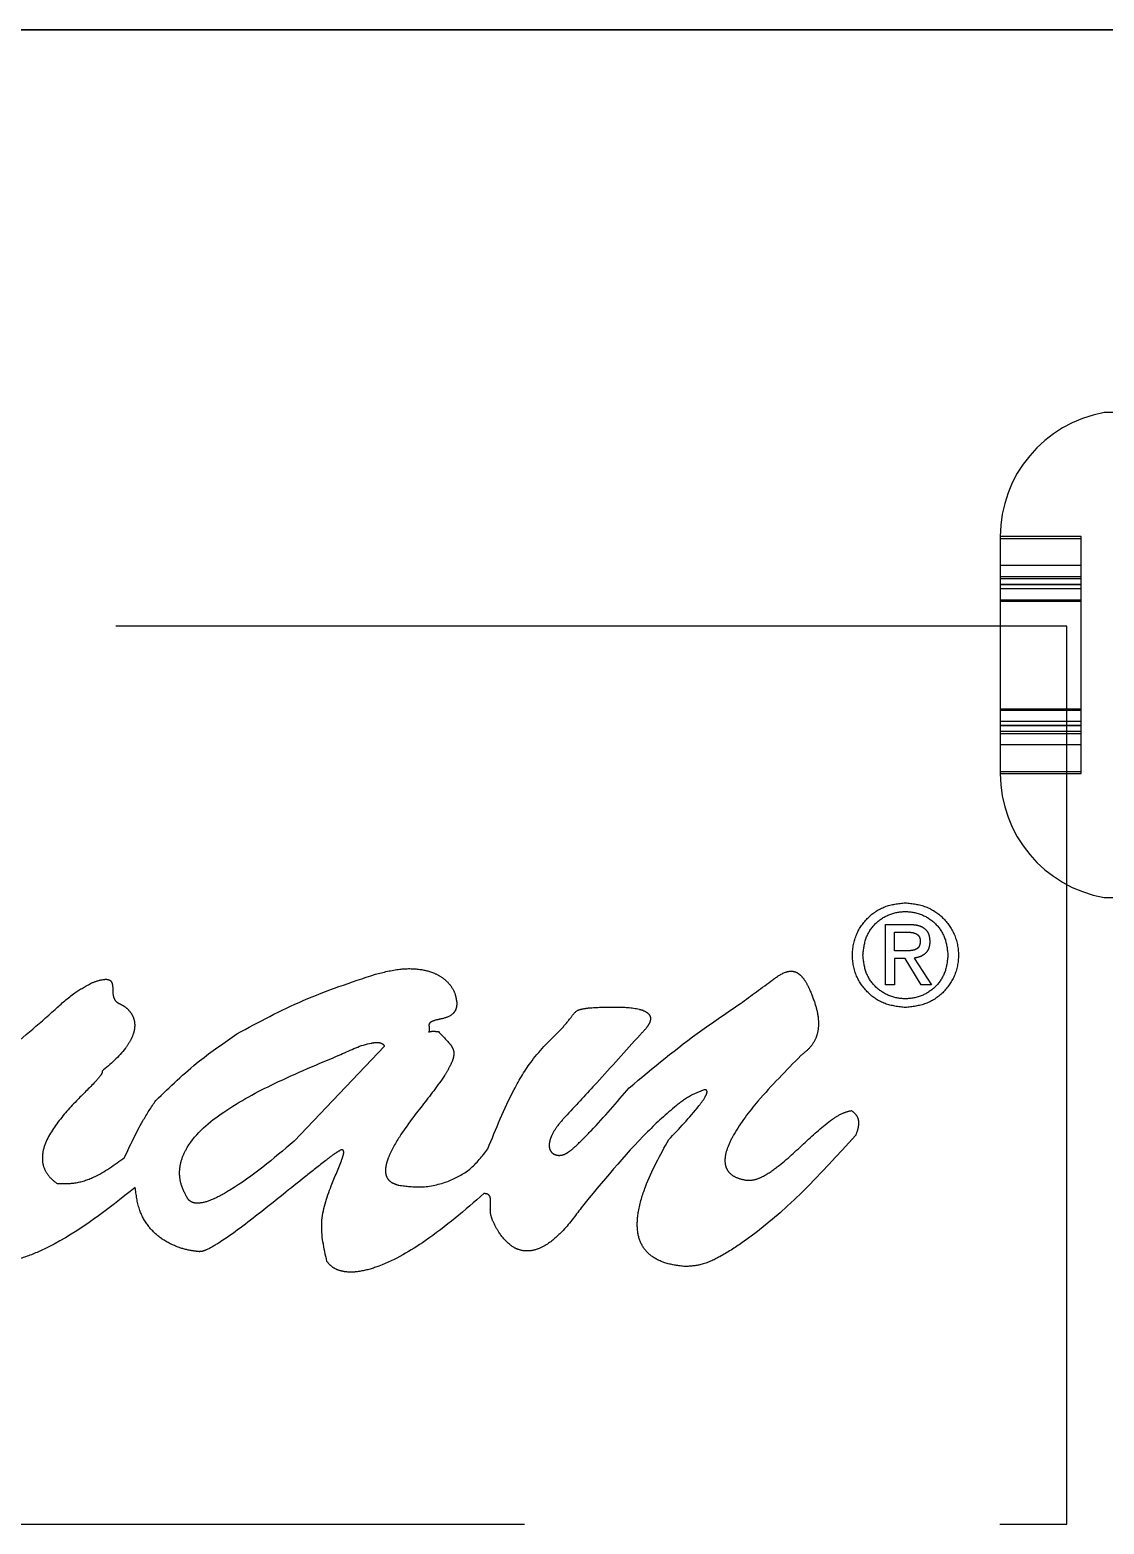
# Paper-space layout '2 DOOR PANEL LAYOUT - A1 Sheet' of a CAD drawing. Extents: x 50 to 825, y 22 to 486.
# Drawn here: x 562.548 to 564.525, y 464.264 to 467.014 of the extents above; entities that cross this region are included whole.
import ezdxf

# ---------------------------------------------------------------- set-up
doc = ezdxf.new("R2010")
doc.units = 0
doc.linetypes.add('HIDDEN', pattern=[0.375, 0.25, -0.125])
doc.layers.add('N-EQPM', color=3, linetype='Continuous', lineweight=25)
doc.layers.add('N-PANL', color=4, linetype='Continuous', lineweight=35)

psp = doc.layouts.new('2 DOOR PANEL LAYOUT - A1 Sheet')

# ---------------------------------------------------------------- linework, layer by layer
at = {"layer": 'N-EQPM', "linetype": 'HIDDEN', "ltscale": 7}
for p, q in [((564.3342, 466.0813), (564.3342, 466.0814)), ((564.3342, 466.0814), (564.3342, 466.0113)), ((564.483, 466.0773), (564.483, 466.0813)), ((564.483, 466.043), (564.483, 466.0773)), ((564.483, 466.0279), (564.483, 466.043)), ((564.3342, 466.0113), (564.3342, 465.7985)), ((564.483, 465.9427), (564.483, 466.0279)), ((564.483, 465.8609), (564.483, 465.9427)), ((564.4565, 465.9165), (559.0833, 465.9165)), ((564.4565, 464.2637), (564.4565, 465.9165)), ((564.483, 465.7621), (564.483, 465.8609)), ((564.3342, 465.7985), (564.3342, 465.6504)), ((564.483, 465.7061), (564.483, 465.7621)), ((564.483, 465.6492), (564.483, 465.7061)), ((564.3342, 465.6504), (564.3342, 465.6451)), ((564.483, 465.6452), (564.483, 465.6492)), ((564.3342, 465.6452), (564.3342, 465.6451)), ((564.1229, 465.2564), (564.1229, 465.3675)), ((564.1229, 465.3675), (564.1653, 465.3675)), ((564.1398, 465.3533), (564.1627, 465.3533)), ((564.1398, 465.3189), (564.1398, 465.3533)), ((564.1599, 465.3189), (564.1398, 465.3189)), ((564.1591, 465.3046), (564.1398, 465.3046)), ((564.1398, 465.3046), (564.1398, 465.2564)), ((564.1884, 465.2564), (564.1591, 465.3046)), ((564.1757, 465.3054), (564.2073, 465.2564)), ((564.1398, 465.2564), (564.1229, 465.2564)), ((564.2073, 465.2564), (564.1884, 465.2564)), ((563.2005, 465.1433), (563.0343, 464.9685)), ((559.0833, 464.2637), (564.4565, 464.2637))]:
    psp.add_line(p, q, dxfattribs=at)
for centre, start, end in [((564.5659, 466.0814), 100.0843, 180), ((564.5659, 465.6451), 180, 259.9157)]:
    psp.add_arc(centre, 0.2317, start, end, dxfattribs=at)
for points in [[(564.6014, 466.3095), (564.5253, 466.3095)], [(564.483, 466.0813), (564.3342, 466.0813)], [(564.483, 466.0773), (564.3342, 466.0773)], [(564.483, 466.0279), (564.3342, 466.0279)], [(564.3342, 466.0081), (564.483, 466.0081)], [(564.483, 466.0036), (564.3342, 466.0036)], [(564.3342, 465.9936), (564.483, 465.9936)], [(564.483, 465.9926), (564.3342, 465.9926)], [(564.3342, 465.9857), (564.483, 465.9857)], [(564.483, 465.9644), (564.3342, 465.9644)], [(564.3342, 465.9626), (564.483, 465.9626)], [(564.483, 465.7639), (564.3342, 465.7639)], [(564.3342, 465.7621), (564.483, 465.7621)], [(564.483, 465.7408), (564.3342, 465.7408)], [(564.3342, 465.7339), (564.483, 465.7339)], [(564.483, 465.7329), (564.3342, 465.7329)], [(564.3342, 465.7229), (564.483, 465.7229)], [(564.483, 465.7184), (564.3342, 465.7184)], [(564.3342, 465.6986), (564.483, 465.6986)], [(564.3342, 465.6492), (564.483, 465.6492)], [(564.3342, 465.6452), (564.483, 465.6452)], [(564.5253, 465.417), (564.6014, 465.417)]]:
    psp.add_open_spline(points, degree=1, dxfattribs=at)
for points, knots in [([(564.1594, 465.2145), (564.1466, 465.216), (564.1215, 465.2187), (564.0893, 465.2403), (564.0671, 465.2718), (564.0594, 465.3107), (564.0671, 465.3497), (564.0893, 465.3814), (564.1214, 465.403), (564.1466, 465.4058), (564.1594, 465.4072)], [0, 0, 0, 0, 0.125662, 0.24762, 0.370037, 0.499285, 0.629452, 0.752272, 0.874332, 1, 1, 1, 1]), ([(564.1594, 465.4072), (564.1722, 465.4058), (564.1975, 465.403), (564.2299, 465.3814), (564.2521, 465.3497), (564.2598, 465.3107), (564.2521, 465.2718), (564.2299, 465.2402), (564.1975, 465.2187), (564.1722, 465.216), (564.1594, 465.2145)], [0, 0, 0, 0, 0.126285, 0.248388, 0.370929, 0.500712, 0.62958, 0.751719, 0.873721, 1, 1, 1, 1]), ([(564.0814, 465.3106), (564.0826, 465.3216), (564.0847, 465.3428), (564.1026, 465.3696), (564.1284, 465.3872), (564.1595, 465.3931), (564.1906, 465.3872), (564.2166, 465.3696), (564.2345, 465.3428), (564.2367, 465.3216), (564.2379, 465.3106)], [0, 0, 0, 0, 0.131431, 0.253662, 0.373879, 0.49905, 0.625452, 0.746202, 0.868563, 1, 1, 1, 1]), ([(564.1627, 465.3533), (564.1656, 465.3532), (564.1712, 465.353), (564.178, 465.3512), (564.1824, 465.3483), (564.185, 465.3453), (564.1866, 465.3414), (564.1868, 465.3385), (564.1869, 465.3369)], [0, 0, 0, 0, 0.264029, 0.509484, 0.623685, 0.736988, 0.858492, 1, 1, 1, 1]), ([(564.1653, 465.3675), (564.1697, 465.3674), (564.1778, 465.3671), (564.1889, 465.3641), (564.1978, 465.3582), (564.2037, 465.3483), (564.2042, 465.3403), (564.2045, 465.3359)], [0, 0, 0, 0, 0.231846, 0.422998, 0.587425, 0.776922, 1, 1, 1, 1]), ([(564.1869, 465.3369), (564.1868, 465.335), (564.1866, 465.3316), (564.185, 465.327), (564.1823, 465.3236), (564.1774, 465.3205), (564.1697, 465.3189), (564.1633, 465.3189), (564.1599, 465.3189)], [0, 0, 0, 0, 0.151759, 0.275323, 0.384352, 0.491609, 0.727938, 1, 1, 1, 1]), ([(564.2045, 465.3359), (564.2043, 465.3326), (564.2039, 465.3263), (564.2002, 465.318), (564.1941, 465.3116), (564.1857, 465.3071), (564.1791, 465.306), (564.1757, 465.3054)], [0, 0, 0, 0, 0.215922, 0.3999, 0.571174, 0.777198, 1, 1, 1, 1]), ([(564.2379, 465.3106), (564.2367, 465.2998), (564.2345, 465.2787), (564.2166, 465.2521), (564.1906, 465.2346), (564.1595, 465.2286), (564.1284, 465.2346), (564.1026, 465.2522), (564.0848, 465.2787), (564.0826, 465.2998), (564.0814, 465.3106)], [0, 0, 0, 0, 0.130371, 0.252767, 0.374021, 0.500954, 0.626651, 0.74737, 0.869635, 1, 1, 1, 1]), ([(562.6617, 465.2598), (562.6686, 465.2624), (562.6772, 465.2655), (562.6877, 465.2666), (562.6919, 465.2662), (562.695, 465.265), (562.6978, 465.2627), (562.7007, 465.2561), (562.7004, 465.2454), (562.7013, 465.234), (562.7061, 465.2254), (562.7105, 465.223), (562.7128, 465.2217)], [0, 0, 0, 0, 0.260012, 0.325711, 0.37639, 0.411417, 0.442605, 0.505124, 0.65845, 0.824763, 0.906895, 1, 1, 1, 1]), ([(562.9292, 465.1662), (562.9694, 465.1878), (563.0511, 465.2317), (563.1392, 465.2609), (563.184, 465.2758)], [0, 0, 0, 0, 0.491463, 1, 1, 1, 1]), ([(563.184, 465.2758), (563.1988, 465.2795), (563.2256, 465.2863), (563.2635, 465.2865), (563.2915, 465.2793), (563.3107, 465.2679), (563.323, 465.2551), (563.3311, 465.2406), (563.3328, 465.23), (563.3336, 465.2249)], [0, 0, 0, 0, 0.253849, 0.457355, 0.622436, 0.7284, 0.824108, 0.913575, 1, 1, 1, 1]), ([(563.8558, 465.2217), (563.8756, 465.2363), (563.9026, 465.2563), (563.9332, 465.2785), (563.949, 465.2822), (563.9595, 465.2798), (563.9686, 465.2725), (563.9768, 465.2612), (563.9813, 465.2518), (563.9838, 465.2465)], [0, 0, 0, 0, 0.454822, 0.618756, 0.683469, 0.745197, 0.809072, 0.891575, 1, 1, 1, 1]), ([(562.4994, 465.1293), (562.5314, 465.1562), (562.5753, 465.1932), (562.6268, 465.2405), (562.6512, 465.254), (562.6617, 465.2598)], [0, 0, 0, 0, 0.601072, 0.826938, 1, 1, 1, 1]), ([(563.9838, 465.2465), (563.9876, 465.2371), (563.9944, 465.2203), (563.9996, 465.1962), (563.9999, 465.1761), (563.9954, 465.1571), (563.9843, 465.1397), (563.9728, 465.1306), (563.9672, 465.1261)], [0, 0, 0, 0, 0.226211, 0.405874, 0.550486, 0.671961, 0.840137, 1, 1, 1, 1]), ([(562.7128, 465.2217), (562.7164, 465.2198), (562.7238, 465.2159), (562.733, 465.207), (562.7397, 465.1951), (562.7417, 465.1816), (562.7394, 465.1678), (562.7336, 465.1537), (562.7165, 465.1275), (562.6964, 465.1105), (562.6809, 465.0975)], [0, 0, 0, 0, 0.07696, 0.15723, 0.240361, 0.331149, 0.41008, 0.504309, 0.619262, 1, 1, 1, 1]), ([(563.3336, 465.2249), (563.3337, 465.2218), (563.3338, 465.2161), (563.3312, 465.2085), (563.3239, 465.1992), (563.3086, 465.1936), (563.2944, 465.1916), (563.2865, 465.1881), (563.2842, 465.1863), (563.283, 465.1844), (563.2824, 465.1824), (563.2826, 465.181), (563.2827, 465.1803)], [0, 0, 0, 0, 0.121565, 0.221386, 0.311432, 0.581301, 0.831919, 0.879602, 0.920262, 0.945209, 0.970859, 1, 1, 1, 1]), ([(563.5253, 465.1739), (563.5315, 465.1809), (563.5415, 465.1924), (563.5528, 465.209), (563.568, 465.2128), (563.5915, 465.2153), (563.6118, 465.2153), (563.6265, 465.2153)], [0, 0, 0, 0, 0.242188, 0.393427, 0.485308, 0.626681, 1, 1, 1, 1]), ([(563.6265, 465.2153), (563.6412, 465.2151), (563.6584, 465.2149), (563.6767, 465.2093), (563.6824, 465.2066), (563.6867, 465.2033), (563.6894, 465.1995), (563.6905, 465.1953), (563.6902, 465.191), (563.688, 465.1842), (563.6817, 465.1749), (563.675, 465.1682), (563.6711, 465.1643)], [0, 0, 0, 0, 0.402422, 0.471005, 0.528386, 0.576482, 0.618504, 0.654562, 0.693147, 0.737272, 0.849343, 1, 1, 1, 1]), ([(563.6514, 465.0669), (563.6951, 465.1033), (563.7609, 465.158), (563.8319, 465.2057), (563.8558, 465.2217)], [0, 0, 0, 0, 0.664336, 1, 1, 1, 1]), ([(562.7796, 465.0433), (562.8058, 465.0684), (562.8526, 465.1132), (562.9058, 465.15), (562.9292, 465.1662)], [0, 0, 0, 0, 0.560457, 1, 1, 1, 1]), ([(563.2999, 465.1701), (563.3067, 465.1632), (563.3162, 465.1538), (563.327, 465.1403), (563.3291, 465.1293), (563.3265, 465.1178), (563.3206, 465.1047), (563.3028, 465.0754), (563.2844, 465.0521), (563.2699, 465.0338)], [0, 0, 0, 0, 0.177561, 0.245212, 0.311534, 0.374041, 0.458553, 0.573115, 1, 1, 1, 1]), ([(563.2827, 465.1803), (563.2829, 465.1783), (563.2834, 465.1753), (563.2832, 465.1718), (563.2827, 465.1702), (563.2825, 465.1696), (563.2824, 465.1694), (563.2824, 465.1694), (563.2824, 465.1694), (563.2824, 465.1694), (563.2824, 465.1694), (563.2824, 465.1694), (563.2824, 465.1694), (563.2824, 465.1694), (563.2824, 465.1694), (563.2825, 465.1695), (563.2827, 465.1696), (563.2833, 465.1699), (563.285, 465.1704), (563.2907, 465.1712), (563.2958, 465.1706), (563.2999, 465.1701)], [0, 0, 0, 0, 0.201783, 0.318756, 0.364684, 0.377793, 0.382395, 0.382771, 0.382858, 0.38293, 0.382994, 0.38306, 0.383135, 0.383226, 0.38362, 0.387018, 0.391946, 0.406001, 0.466379, 0.575775, 1, 1, 1, 1]), ([(563.3909, 464.9542), (563.4059, 464.9911), (563.4287, 465.0474), (563.473, 465.1226), (563.5066, 465.1556), (563.5253, 465.1739)], [0, 0, 0, 0, 0.459324, 0.700195, 1, 1, 1, 1]), ([(563.6711, 465.1643), (563.6447, 465.1347), (563.6004, 465.0852), (563.555, 465.0367), (563.5368, 465.0172)], [0, 0, 0, 0, 0.598153, 1, 1, 1, 1]), ([(562.8375, 464.8644), (562.8334, 464.8723), (562.8255, 464.8874), (562.8225, 464.9122), (562.8267, 464.9357), (562.8473, 464.9783), (562.9073, 465.0279), (563.0052, 465.0799), (563.0793, 465.1109), (563.1203, 465.128)], [0, 0, 0, 0, 0.062014, 0.117099, 0.170382, 0.225769, 0.442849, 0.691613, 1, 1, 1, 1]), ([(563.1203, 465.128), (563.1386, 465.1367), (563.1597, 465.1467), (563.1849, 465.1504), (563.1916, 465.15), (563.1961, 465.1484), (563.199, 465.1463), (563.2, 465.1443), (563.2005, 465.1433)], [0, 0, 0, 0, 0.694571, 0.799322, 0.880142, 0.923558, 0.962038, 1, 1, 1, 1]), ([(563.9672, 465.1261), (563.9402, 465.0987), (563.8954, 465.0534), (563.8509, 464.9957), (563.8327, 464.9596), (563.8275, 464.9417), (563.8272, 464.9287), (563.8292, 464.9197), (563.8349, 464.9098), (563.8474, 464.9009), (563.8591, 464.8983), (563.8653, 464.8969)], [0, 0, 0, 0, 0.385541, 0.638446, 0.724424, 0.789203, 0.823516, 0.853154, 0.880503, 0.936039, 1, 1, 1, 1]), ([(562.6809, 465.0975), (562.681, 465.0972), (562.6813, 465.0966), (562.6812, 465.0956), (562.6807, 465.0933), (562.6769, 465.087), (562.661, 465.0698), (562.631, 465.0407), (562.595, 465.0004), (562.5726, 464.9617), (562.5703, 464.9331), (562.574, 464.9173), (562.5833, 464.9022), (562.5929, 464.8946), (562.5981, 464.8905)], [0, 0, 0, 0, 0.003458, 0.00731, 0.011853, 0.03072, 0.092757, 0.288605, 0.522313, 0.733466, 0.795475, 0.856548, 0.922393, 1, 1, 1, 1]), ([(563.5329, 464.9446), (563.5359, 464.9464), (563.5436, 464.951), (563.5596, 464.9657), (563.5971, 465.0036), (563.6284, 465.0401), (563.6514, 465.0669)], [0, 0, 0, 0, 0.060909, 0.156655, 0.379497, 1, 1, 1, 1]), ([(563.7889, 465.0631), (563.781, 465.06), (563.7626, 465.0527), (563.7275, 465.0265), (563.6565, 464.9605), (563.6022, 464.894), (563.5629, 464.8459)], [0, 0, 0, 0, 0.080259, 0.186826, 0.412324, 1, 1, 1, 1]), ([(563.724, 464.9714), (563.7431, 464.9915), (563.7669, 465.0164), (563.7887, 465.0455), (563.7932, 465.0542), (563.7943, 465.0574), (563.7945, 465.0595), (563.7944, 465.0606), (563.7941, 465.0615), (563.7934, 465.0623), (563.7923, 465.0629), (563.7907, 465.0632), (563.7895, 465.0631), (563.7889, 465.0631)], [0, 0, 0, 0, 0.686218, 0.851803, 0.894874, 0.92636, 0.936768, 0.945639, 0.95344, 0.960845, 0.971407, 0.984158, 1, 1, 1, 1]), ([(562.7223, 464.9383), (562.7328, 464.9611), (562.7496, 464.9975), (562.7715, 465.0309), (562.7796, 465.0433)], [0, 0, 0, 0, 0.629197, 1, 1, 1, 1]), ([(563.2699, 465.0338), (563.2566, 465.0164), (563.2342, 464.9874), (563.2127, 464.9512), (563.2043, 464.9287), (563.2021, 464.9164), (563.2029, 464.9063), (563.2072, 464.8975), (563.2158, 464.8907), (563.2233, 464.8885), (563.2272, 464.8873)], [0, 0, 0, 0, 0.367535, 0.615255, 0.702316, 0.770026, 0.823626, 0.869719, 0.930712, 1, 1, 1, 1]), ([(563.5368, 465.0172), (563.5306, 465.0104), (563.5199, 464.9985), (563.5096, 464.982), (563.5049, 464.9699), (563.5036, 464.9615), (563.5043, 464.9546), (563.5069, 464.9492), (563.511, 464.9454), (563.5168, 464.9427), (563.5246, 464.9419), (563.5301, 464.9437), (563.5329, 464.9446)], [0, 0, 0, 0, 0.258301, 0.448918, 0.545171, 0.62191, 0.684275, 0.737856, 0.787886, 0.838064, 0.91677, 1, 1, 1, 1]), ([(563.8653, 464.8969), (563.8704, 464.8967), (563.8812, 464.8964), (563.9015, 464.9051), (563.9339, 464.9275), (563.9743, 464.9659), (564.0125, 465.0007), (564.0419, 465.0201), (564.0545, 465.0234), (564.0602, 465.0249)], [0, 0, 0, 0, 0.062958, 0.135466, 0.272248, 0.560583, 0.837375, 0.926183, 1, 1, 1, 1]), ([(564.0602, 465.0249), (564.0637, 465.0222), (564.0706, 465.0169), (564.074, 465.0042), (564.0726, 464.9914), (564.0695, 464.9834), (564.0679, 464.979)], [0, 0, 0, 0, 0.253293, 0.498741, 0.724716, 1, 1, 1, 1]), ([(563.0343, 464.9685), (562.9963, 464.9362), (562.9489, 464.8959), (562.8875, 464.8617), (562.8652, 464.8542), (562.8523, 464.8543), (562.846, 464.856), (562.8409, 464.8594), (562.8386, 464.8627), (562.8375, 464.8644)], [0, 0, 0, 0, 0.631621, 0.786487, 0.893302, 0.923524, 0.949914, 0.974564, 1, 1, 1, 1]), ([(563.7539, 464.7377), (563.742, 464.7392), (563.7204, 464.7419), (563.6921, 464.7549), (563.673, 464.7759), (563.6645, 464.8055), (563.6674, 464.8429), (563.685, 464.9008), (563.7082, 464.9429), (563.724, 464.9714)], [0, 0, 0, 0, 0.119954, 0.217896, 0.304842, 0.395894, 0.519003, 0.675253, 1, 1, 1, 1]), ([(564.0679, 464.979), (564.0025, 464.9074), (563.9262, 464.8238), (563.8214, 464.7568), (563.7862, 464.7399), (563.7637, 464.7384), (563.7539, 464.7377)], [0, 0, 0, 0, 0.7144, 0.833584, 0.927362, 1, 1, 1, 1]), ([(562.5981, 464.8905), (562.6092, 464.8903), (562.6322, 464.8899), (562.6761, 464.9046), (562.704, 464.925), (562.7223, 464.9383)], [0, 0, 0, 0, 0.241349, 0.505359, 1, 1, 1, 1]), ([(563.1203, 464.9523), (563.1161, 464.9498), (563.1065, 464.9439), (563.0851, 464.9271), (563.0401, 464.8914), (562.9759, 464.8395), (562.9157, 464.793), (562.8788, 464.7708), (562.8664, 464.7656), (562.8622, 464.7652), (562.8605, 464.7651)], [0, 0, 0, 0, 0.045104, 0.105309, 0.253369, 0.581391, 0.875923, 0.96099, 0.983688, 1, 1, 1, 1]), ([(563.0948, 464.7473), (563.0894, 464.7712), (563.0788, 464.8182), (563.0999, 464.8819), (563.1179, 464.9222), (563.1255, 464.9436), (563.1259, 464.949), (563.1252, 464.951), (563.1243, 464.9519), (563.1232, 464.9524), (563.1218, 464.9525), (563.1208, 464.9523), (563.1203, 464.9523)], [0, 0, 0, 0, 0.334534, 0.656328, 0.901147, 0.953288, 0.969473, 0.975576, 0.981083, 0.986273, 0.992422, 1, 1, 1, 1]), ([(563.2272, 464.8873), (563.2408, 464.8856), (563.2715, 464.8816), (563.317, 464.8924), (563.3612, 464.9156), (563.3807, 464.9409), (563.3909, 464.9542)], [0, 0, 0, 0, 0.217885, 0.493515, 0.734309, 1, 1, 1, 1]), ([(562.742, 464.8835), (562.6909, 464.8429), (562.6278, 464.7929), (562.5425, 464.7554), (562.505, 464.7452), (562.4753, 464.7449), (562.455, 464.7528), (562.4422, 464.7638), (562.4329, 464.7799), (562.4302, 464.7926), (562.4287, 464.7994)], [0, 0, 0, 0, 0.509901, 0.628392, 0.73031, 0.814384, 0.856678, 0.898673, 0.944931, 1, 1, 1, 1]), ([(562.8605, 464.7651), (562.8546, 464.7657), (562.8394, 464.7674), (562.8139, 464.7752), (562.7868, 464.79), (562.7635, 464.8133), (562.7467, 464.8448), (562.7437, 464.8698), (562.742, 464.8835)], [0, 0, 0, 0, 0.096172, 0.247243, 0.431077, 0.593273, 0.777442, 1, 1, 1, 1]), ([(563.3839, 464.8721), (563.3488, 464.8417), (563.2894, 464.7903), (563.2107, 464.7441), (563.1599, 464.7285), (563.134, 464.7265), (563.1157, 464.7305), (563.1032, 464.737), (563.0976, 464.7439), (563.0948, 464.7473)], [0, 0, 0, 0, 0.410229, 0.695445, 0.797747, 0.877912, 0.922086, 0.961718, 1, 1, 1, 1]), ([(563.4005, 464.8204), (563.3986, 464.8256), (563.3951, 464.8354), (563.3957, 464.8491), (563.3963, 464.8594), (563.3955, 464.866), (563.3929, 464.8694), (563.3906, 464.8709), (563.3875, 464.8718), (563.3852, 464.872), (563.3839, 464.8721)], [0, 0, 0, 0, 0.275525, 0.517423, 0.676274, 0.798493, 0.839699, 0.883662, 0.935562, 1, 1, 1, 1]), ([(563.5629, 464.8459), (563.5516, 464.8307), (563.5324, 464.8047), (563.5022, 464.7785), (563.4779, 464.7673), (563.4592, 464.7655), (563.4432, 464.7698), (563.4263, 464.7809), (563.4119, 464.7985), (563.404, 464.8138), (563.4005, 464.8204)], [0, 0, 0, 0, 0.259717, 0.441757, 0.541681, 0.622397, 0.694251, 0.763711, 0.897224, 1, 1, 1, 1])]:
    psp.add_open_spline(points, degree=3, knots=knots, dxfattribs=at)
at = {"layer": 'N-PANL'}
psp.add_line((637.5933, 467.0139), (399.589, 467.0139), dxfattribs=at)

doc.saveas('drawing.dxf')
